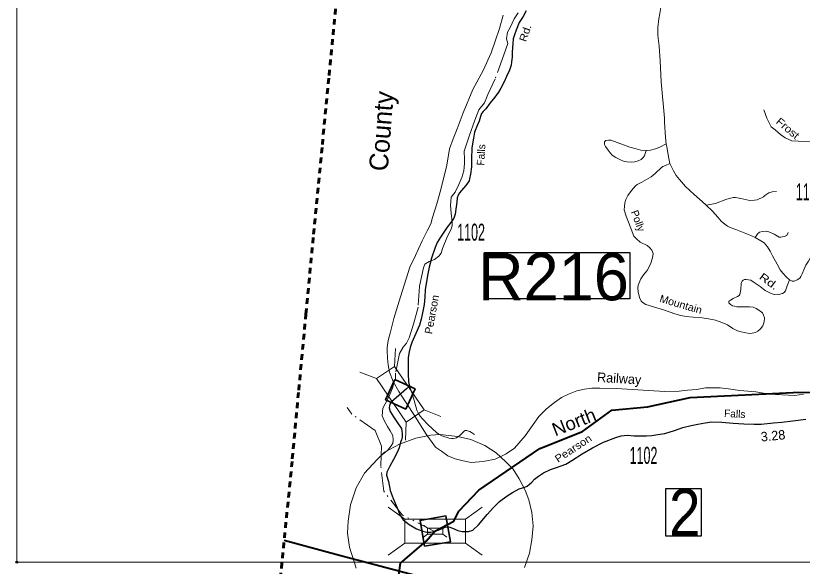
# Model space of a CAD drawing. Extents: x 301791 to 341107, y 163130 to 188691.
# Drawn here: x 303798 to 305880, y 167600 to 169059 of the extents above; entities that cross this region are included whole.
import ezdxf
from ezdxf.enums import TextEntityAlignment as Align

# ---------------------------------------------------------------- set-up
doc = ezdxf.new("R2010")
doc.units = 0
doc.header["$LTSCALE"] = 10
doc.header["$PDMODE"] = 32
doc.header["$PDSIZE"] = 5
for name, pattern in [('DASH_DOUBLE_DOT', [9.2, 5, -1.2, 0.3, -1.2, 0.3, -1.2]), ('LONG_DASHED', [7.5, 6, -1.5]), ('SHORT_DASHED', [2.7, 1.5, -1.2])]:
    doc.linetypes.add(name, pattern=pattern)
for name, color, linetype in [('1', 7, 'Continuous'), ('14', 7, 'Continuous'), ('19', 7, 'Continuous')]:
    doc.layers.add(name, color=color, linetype=linetype)
for name, color, linetype, lineweight in [('10', 7, 'Continuous', 40), ('11', 7, 'Continuous', 40), ('17', 7, 'Continuous', 13), ('21', 7, 'Continuous', 40), ('3', 7, 'Continuous', 25), ('31', 7, 'Continuous', 25), ('32', 7, 'Continuous', 25), ('35', 7, 'Continuous', 13), ('44', 7, 'Continuous', 13), ('50', 7, 'Continuous', 13), ('52', 7, 'SHORT_DASHED', 60), ('56', 7, 'Continuous', 40), ('59', 7, 'DASH_DOUBLE_DOT', 13), ('63', 7, 'Continuous', 13), ('8', 7, 'Continuous', 25)]:
    doc.layers.add(name, color=color, linetype=linetype, lineweight=lineweight)

msp = doc.modelspace()

# ---------------------------------------------------------------- linework, layer by layer
at = {"layer": '1'}
msp.add_point((303800.06, 167610.68), dxfattribs=at)
at = {"layer": '3', "lineweight": 13}
msp.add_lwpolyline([(305144.39, 167597.06), (305158.16, 167634.46), (305164.07, 167669.9), (305168.01, 167707.3), (305164.07, 167742.73), (305156.2, 167776.2), (305146.35, 167801.79), (305130.61, 167831.31), (305114.86, 167856.9), (305095.17, 167876.59), (305069.58, 167900.21), (305040.05, 167919.9), (305002.65, 167935.64), (304967.22, 167943.52), (304921.94, 167949.42), (304896.35, 167947.46), (304856.98, 167939.58), (304813.68, 167923.83), (304774.31, 167902.18), (304754.62, 167882.49), (304721.16, 167847.06), (304699.5, 167807.69), (304683.76, 167762.42), (304677.85, 167719.11), (304675.88, 167687.61), (304681.79, 167650.21), (304699.5, 167595.09)], dxfattribs=at)
at = {"layer": '31'}
for points in [[(305039.17, 168431.52), (305423.72, 168431.52), (305423.72, 168308.9), (305039.17, 168308.9)], [(305519.26, 167805.73), (305612.78, 167805.73), (305612.78, 167679.99), (305519.26, 167679.99)]]:
    msp.add_lwpolyline(points, close=True, dxfattribs=at)
at = {"layer": '31', "lineweight": 35}
for points in [[(304801.68, 168094.84), (304855.29, 168070.06), (304830.5, 168016.41), (304776.88, 168041.18)], [(304879.92, 167652.95), (304868.19, 167721.43), (304936.73, 167733.17), (304948.46, 167664.69)]]:
    msp.add_lwpolyline(points, close=True, dxfattribs=at)
at = {"layer": '32'}
for points in [[(305148.94, 169071.77), (305141.14, 169056.8), (305130.27, 169040.68), (305122.84, 169020.16), (305118.76, 169008.1), (305114.76, 168997.27), (305113.78, 168985.09)], [(305113.78, 168985.09), (305112.41, 168962.56), (305111.95, 168948.54), (305110.3, 168936.38), (305109.38, 168927.31), (305105.29, 168914.65), (305097.39, 168897.79), (305091.42, 168883.34), (305081.77, 168867.19), (305075.87, 168855.79), (305066.35, 168843.3), (305054.21, 168827.87), (305042.74, 168812.37), (305039.07, 168808.35), (305035.75, 168804.7), (305030.7, 168799.38), (305028, 168792.11), (305024.51, 168779.44), (305020.52, 168769.21), (305012.59, 168750.59), (305009.63, 168734.19), (305007.33, 168719.66), (305005.68, 168707.5), (305004.14, 168679.48), (305004.64, 168658.73), (305002.17, 168639.27), (304999.29, 168626.58), (304997.9, 168621.12), (304989.55, 168609.22), (304983.24, 168601.48), (304973.06, 168589.61), (304969.21, 168583.04), (304966.51, 168576.45), (304965.55, 168564.88), (304963.09, 168546.03), (304960.83, 168533.33), (304957.44, 168522.42), (304949.71, 168511.11), (304940.13, 168498.62), (304922.15, 168471.79), (304913.15, 168458.01), (304907.88, 168444.76), (304898.34, 168416.41), (304892.69, 168392.8), (304887.66, 168370.4), (304881.54, 168332.78), (304880.89, 168312.73), (304879.03, 168293.26), (304874.63, 168271.45), (304871.61, 168255.05), (304866.83, 168238.74), (304856.93, 168216.5), (304846.39, 168192.44), (304842.29, 168179.78), (304839.44, 168168.31), (304836.51, 168153.13), (304836.94, 168111.04), (304837, 168109.8), (304838.01, 168088.4), (304840.09, 168076.77), (304832.22, 168069.92), (304811.29, 168051.69)], [(304811.29, 168051.69), (304793.54, 168036.24), (304791.11, 168033.44), (304787.86, 168029.71), (304787.4, 168025.44), (304786.74, 168019.48), (304788.73, 168010.21), (304797.99, 167996.31), (304810.56, 167977.11), (304819.17, 167965.19), (304820.49, 167951.28), (304820.49, 167942.01), (304819.17, 167934.73), (304816.19, 167928.71), (304812.67, 167914.2), (304807.35, 167901.56), (304798.2, 167882.97), (304788.44, 167864.99), (304780.02, 167849.43), (304779.13, 167841.52), (304784.76, 167824.15), (304789.39, 167800.98), (304796.67, 167779.13), (304809.9, 167748.67), (304813.87, 167738.07), (304818.51, 167730.79), (304823.38, 167722.94), (304839.42, 167710.78), (304859.19, 167699.16), (304875.47, 167693.1), (304886.33, 167690.32), (304896.7, 167690.6), (304907.17, 167692.64), (304908.37, 167693.03)], [(304908.37, 167693.03), (304916.49, 167695.19), (304924.65, 167699.27), (304934.61, 167703.8), (304942.95, 167704.24), (304947.14, 167703.55), (304953.8, 167700.85), (304968.25, 167694.89), (304979.72, 167692.1), (304991.3, 167691.68), (304996.79, 167692.12), (305007.91, 167695.98), (305023.01, 167710.13), (305045.87, 167736.8), (305062.96, 167755.79), (305078.75, 167771.14), (305098.76, 167786.29), (305113.09, 167795.57), (305131.08, 167804.72), (305145.33, 167809.74), (305151.47, 167811.99), (305164.68, 167823.13), (305171.61, 167830.85), (305181.65, 167839.07), (305195.36, 167847.75), (305213.34, 167856.29), (305229.37, 167861.83), (305241.7, 167865.72), (305254.06, 167870.78), (305270.29, 167880.03), (305297.72, 167898.01), (305325.06, 167914.17), (305354.26, 167929.07), (305386.95, 167941.39), (305401.13, 167945.8), (305416.46, 167947.14), (305435.34, 167945.85), (305453.62, 167945.29), (305468.27, 167945.97), (305482.31, 167946.73), (305497.65, 167948.67), (305516.01, 167951.72), (305541.91, 167960.04), (305554.15, 167963.99), (305564.12, 167967.21), (305586.26, 167973.17), (305603.47, 167976.84), (305623.1, 167979.86), (305640.91, 167982.92), (305667.71, 167981.4), (305697.54, 167979.21), (305725.5, 167977.67), (305752.92, 167976.76), (305771.21, 167976.75), (305804.27, 167979.93), (305826.31, 167981.62), (305855.72, 167985.53), (305889.41, 167989.92)]]:
    msp.add_lwpolyline(points, dxfattribs=at)
at = {"layer": '35'}
for points in [[(305692.38, 169175.07), (305661.81, 169176.67), (305631.79, 169172.76), (305610.3, 169168.62), (305588.17, 169162.66), (305570.82, 169155.27), (305552.13, 169144.31), (305540.24, 169135.58), (305528.91, 169123.74), (305521.89, 169114.24), (305511.52, 169096.28), (305505.47, 169080.61), (305503.14, 169064.8), (305500.23, 169050.29), (305497.64, 169027.78), (305497.6, 169007.65), (305499.15, 168999.69), (305501.46, 168978.24), (305504.45, 168939.09), (305506.87, 168883.55), (305515.23, 168787.46), (305515.5, 168776.48), (305518.41, 168736.12), (305519.66, 168719.63)], [(305991.6, 168712.42), (305977.64, 168715.32), (305948.55, 168721.15), (305906.61, 168724.99), (305870.05, 168726.21), (305852.38, 168726.81), (305834.99, 168735.34), (305822.48, 168744.25), (305808.21, 168756.37), (305798.14, 168764.62), (305786.7, 168786.92), (305778.85, 168809.16)], [(305519.66, 168719.63), (305502.89, 168710.39), (305491.76, 168705.92), (305478.28, 168702.72), (305466.62, 168701.85)], [(305530.12, 168666.79), (305525.84, 168684.62), (305522.33, 168706.71), (305519.66, 168719.63)], [(305530.12, 168666.79), (305518.37, 168661.72), (305510.93, 168658.88), (305507.84, 168656.57), (305490.81, 168640.69), (305480.15, 168631.88), (305455.89, 168617.43), (305443.52, 168611.76), (305438.5, 168607.66), (305428.32, 168595.79), (305418.73, 168582.69), (305412.9, 168571.89), (305410.15, 168562.86), (305409.23, 168553.12), (305408.92, 168543.98), (305414.44, 168527.28), (305424.5, 168500.13), (305434.05, 168474.81), (305441.09, 168467.23), (305451.22, 168458.37), (305469.22, 168449.83), (305475.75, 168444.15), (305481.59, 168437.2), (305485.57, 168429.13), (305483.98, 168417.03), (305478.52, 168400.13), (305469.48, 168383.97), (305459.91, 168372.09), (305452.86, 168361.31), (305446.19, 168345.11), (305445.3, 168337.2), (305445.59, 168327.43), (305449.37, 168312.05), (305453.33, 168302.76), (305458.66, 168298.33), (305466.43, 168293.17), (305515.34, 168278.71), (305543.07, 168268.63), (305558.78, 168264.47), (305572.76, 168262.18), (305591.62, 168260.34), (305615.3, 168258.27), (305632.31, 168255.31), (305650.47, 168251.65), (305667.36, 168245.57), (305682.43, 168239.6), (305696.74, 168229.98), (305708.7, 168224.07), (305718.4, 168221.31), (305731.09, 168218.43), (305740.81, 168216.89), (305747.53, 168217.31), (305756.17, 168219.45), (305762.94, 168222.85), (305769.89, 168228.75), (305776.28, 168237.03), (305779.67, 168247.94), (305780.61, 168258.29), (305777.83, 168265.66), (305774.97, 168271.88), (305768.43, 168277.01), (305758.24, 168282.83), (305750.44, 168286.1), (305740.7, 168287.09), (305730.34, 168287.42), (305718.75, 168287.16), (305712.66, 168287.41), (305707.17, 168287.58), (305700.5, 168288.99), (305695.71, 168290.37), (305692.68, 168291.71), (305690.28, 168293.59), (305687.96, 168296.14), (305686.15, 168297.39), (305685.58, 168299.23), (305685.66, 168300.45), (305686.31, 168302.27), (305687.55, 168303.46), (305690.09, 168305.24), (305697.55, 168309.24), (305708.7, 168314.99), (305713.08, 168317.28), (305714.97, 168320.23), (305716.33, 168324.47), (305717.86, 168333.59), (305718.96, 168348.81), (305719.69, 168351.78), (305721.65, 168355.4), (305724.14, 168357.79), (305727.3, 168360.1), (305731.56, 168359.96), (305737.64, 168359.16), (305744.32, 168357.69), (305753.23, 168351.9), (305768.74, 168341.04), (305782.44, 168330.82), (305798.01, 168322.94), (305803.46, 168320.94), (305807.71, 168320.19), (305814.43, 168320.6)], [(305625.89, 168556.86), (305615.23, 168566.34), (305593.91, 168585.37), (305571.4, 168606.26), (305555.55, 168624.44), (305546.81, 168635.72), (305539.24, 168647.58), (305530.12, 168666.79)], [(305812.54, 168592.73), (305800.26, 168591.88), (305791.67, 168589.13), (305781.66, 168582.74), (305777.93, 168579.22), (305760.58, 168571.28), (305753.78, 168569.65), (305741.58, 168569.47), (305717.35, 168574.53), (305703.45, 168577.43), (305697.95, 168577.05), (305686.86, 168574.35), (305677.6, 168571.61), (305650.44, 168561.55), (305625.89, 168556.86)], [(305755.39, 168471.37), (305744.58, 168476.65), (305717.47, 168486.71), (305704.22, 168492.04), (305689.15, 168497.41), (305681.97, 168501.27), (305675.43, 168506.41), (305665.95, 168514.04), (305656.53, 168524.72), (305643, 168540.42), (305625.89, 168556.86)], [(305966.95, 168523), (305958.04, 168511.62), (305949.08, 168499.72), (305938.82, 168483.59), (305910.3, 168433.31), (305896.63, 168408.7), (305890.19, 168397.37), (305884.27, 168385.35), (305880.29, 168375.13), (305876.96, 168367.33), (305873.76, 168363.12), (305866.9, 168358.51), (305858.91, 168355.07), (305854.03, 168355.23), (305846.17, 168358.56)], [(305843.04, 168484.36), (305839.77, 168476.5), (305832.33, 168473.72), (305823.75, 168471.58), (305818.89, 168472.35), (305805.68, 168479.51), (305796.69, 168484.08), (305789.48, 168486.72), (305784.62, 168487.49), (305775.47, 168487.19), (305767.45, 168485.64), (305764.97, 168483.87), (305762.43, 168481.54), (305755.39, 168471.37)], [(305846.17, 168358.56), (305838.51, 168365.54), (305828.48, 168376.23), (305821.47, 168385.64), (305814.03, 168400.49), (305801.98, 168422.87), (305795.02, 168434.72), (305788.73, 168446.49), (305779.3, 168456.56), (305770.94, 168462.34), (305755.39, 168471.37)], [(305814.43, 168320.6), (305819.3, 168320.44), (305824.2, 168321.5), (305827.88, 168322.58), (305832.88, 168325.47), (305836.07, 168329.61), (305840.79, 168342.87), (305846.17, 168358.56)], [(304840.09, 168076.77), (304847.89, 168055.15), (304859.3, 168013.27), (304863.88, 168004.58), (304868.56, 167997.71), (304874.99, 167990.21), (304889.75, 167975.09), (304912.2, 167954.21), (304918.2, 167949.7), (304925.99, 167945.82), (304945.32, 167939.64), (304951.34, 167938.84), (304956.2, 167938.08), (304961.16, 167939.13), (304964.84, 167940.22), (304973.57, 167946.63), (304980.53, 167953.13), (304984.33, 167957.27), (304985.58, 167958.46), (304987.43, 167959.58), (304988.65, 167959.56), (304990.49, 167960.13), (304992.3, 167959.42), (304996.55, 167958.05), (305000.18, 167956.76), (305004.35, 167954.79), (305012.09, 167949.02)]]:
    msp.add_lwpolyline(points, dxfattribs=at)
msp.add_lwpolyline([(305466.62, 168701.85), (305464.5, 168693.42), (305462.48, 168687.36), (305458.05, 168682.03), (305453.63, 168677.91), (305446.19, 168674.46), (305436.98, 168671.72), (305427.76, 168670.81), (305416.19, 168671.83), (305408.35, 168672.72), (305396.93, 168677.95), (305386.73, 168683.16), (305376.55, 168689.65), (305371.85, 168695.29), (305366.62, 168702.16), (305359.63, 168712.12), (305356.74, 168717.12), (305356.26, 168720.79), (305356.95, 168724.43), (305358.26, 168726.24), (305360.13, 168727.97), (305366.92, 168728.99), (305373.01, 168728.81), (305389.84, 168722.73), (305423.61, 168710.04), (305440.54, 168705.79), (305452.61, 168702.93)], close=True, dxfattribs=at)
at = {"layer": '44'}
for points in [[(305088.15, 169059.76), (305078.48, 169024.71), (305067.02, 168991.52), (305056.81, 168960.14), (305035.76, 168913.86), (305007.78, 168862.95), (304982.58, 168801.57), (304966.53, 168758.84), (304955.89, 168732.96), (304946.45, 168706.44), (304938.92, 168662.74), (304923.36, 168598.6), (304912.28, 168559.92), (304901.3, 168523.68), (304897.13, 168507.36), (304887.36, 168488.77), (304874.27, 168462.39), (304864.46, 168441.37), (304855.92, 168423.37), (304841.45, 168392.13), (304816.28, 168314.22), (304799.08, 168256.27), (304788.66, 168217.57), (304783.66, 168198.12), (304781.2, 168179.32), (304781.37, 168170.42), (304782.28, 168151.28), (304783.65, 168133.52), (304787.3, 168114.05), (304797.43, 168089.94), (304811.88, 168062.64), (304816.11, 168055.89)], [(305096.37, 167898.05), (305118.25, 167912.55), (305146.18, 167945.77), (305172.4, 167982.13), (305182.64, 167996.99), (305202.86, 168017.07), (305224.11, 168033.47), (305242.87, 168047.48), (305261.46, 168056.01), (305283.15, 168064.41), (305304.04, 168069.24), (305323, 168072.27), (305344.34, 168072.14), (305388.83, 168070.63), (305472.87, 168065.4), (305516.66, 168062.75), (305554.55, 168063.87), (305576.61, 168066.23), (305601.05, 168068.42), (305623.75, 168072.6), (305641.44, 168072.61), (305662.85, 168073.09), (305685.3, 168070.5), (305715.02, 168065.88), (305757.63, 168061.97), (305792.81, 168055.96), (305843.91, 168053.03), (305860.37, 168052.46), (305883.67, 168055.95)], [(304816.11, 168055.89), (304851.48, 168002.05), (304884.26, 167949.66), (304909.3, 167915.96), (304924.77, 167904.57), (304941.62, 167892.72), (304961.19, 167884.98), (304982.59, 167879.06), (305003.52, 167875.09), (305024.95, 167876.25), (305039.49, 167878.6), (305067.24, 167883.76), (305096.37, 167898.05)]]:
    msp.add_lwpolyline(points, dxfattribs=at)
at = {"layer": '50'}
for p, q in [((304800.95, 168129.48), (304802.8, 168177.1)), ((304753.18, 168097.17), (304708.69, 168114.27)), ((304879, 168014.08), (304923.48, 167996.98)), ((304831.22, 167981.76), (304829.38, 167934.15)), ((304828.33, 167725.06), (304784.04, 167756.76)), ((305032.61, 167756.76), (304988.33, 167725.06)), ((304828.33, 167661.06), (304784.04, 167629.36)), ((305032.61, 167629.36), (304988.33, 167661.06))]:
    msp.add_line(p, q, dxfattribs=at)
at = {"layer": '50', "linetype": 'LONG_DASHED'}
for p, q in [((304888.33, 167701.06), (304877.26, 167708.98)), ((304939.4, 167708.98), (304928.33, 167701.06)), ((304888.33, 167685.06), (304877.26, 167677.13)), ((304939.4, 167677.13), (304928.33, 167685.06))]:
    msp.add_line(p, q, dxfattribs=at)
at = {"layer": '50'}
for points in [[(304800.95, 168129.48), (304879, 168014.08), (304831.22, 167981.76), (304753.18, 168097.17)], [(304828.33, 167661.06), (304988.33, 167661.06), (304988.33, 167725.06), (304828.33, 167725.06)]]:
    msp.add_lwpolyline(points, close=True, dxfattribs=at)
at = {"layer": '50', "linetype": 'LONG_DASHED'}
msp.add_lwpolyline([(304888.33, 167685.06), (304928.33, 167685.06), (304928.33, 167701.06), (304888.33, 167701.06)], close=True, dxfattribs=at)
at = {"layer": '52'}
msp.add_lwpolyline([(304493.12, 167513.73), (304529.87, 167884.6), (304546.95, 168066.4), (304565.84, 168268.29), (304586.32, 168479.91), (304609.52, 168717.08), (304627.19, 168900.7), (304648.4, 169115.29), (304649.64, 169134.17), (303917.54, 169162.83), (303892.41, 169163.72), (303894.23, 169213.21), (303962.56, 170955.42), (304825.85, 170905.86), (304918.11, 171825.54), (304935.14, 171995.05), (304940.95, 172052.8), (304944.57, 172088.81), (304986.07, 172508.98), (305017.11, 172836.13), (305115.84, 173821.05)], dxfattribs=at)
at = {"layer": '56'}
msp.add_lwpolyline([(304508.5, 167668.98), (304654.96, 167629.07), (305089.13, 167514.57), (305372.66, 167437.99), (305567.97, 167386.97), (305725.09, 167343.25), (305898.01, 167297.25), (306049.74, 167256.2), (306241.49, 167206.47), (306364.8, 167173.68), (306428.19, 167154.47), (306499.62, 167137.48), (306660.46, 167094.29), (306917.35, 167024.1), (307187.61, 166952.24), (307428.28, 166888.11)], dxfattribs=at)
at = {"layer": '59'}
for points in [[(305128, 169066.38), (305117.12, 169050.42), (305106.91, 169027.75), (305099.66, 169015.48), (305097.38, 168997.14), (305100.5, 168984.95), (305090.34, 168954.95), (305066.97, 168891.88), (305047.75, 168850.19), (305038.72, 168828.14), (305024.22, 168809.11), (305013.44, 168782.16), (304998.47, 168739.3), (304984.69, 168700.11), (304986.06, 168678.73), (304985.56, 168667.14), (304984.47, 168647.56), (304979.09, 168629.83), (304971.28, 168611.45), (304961.66, 168591.22), (304950.78, 168577.7), (304948.5, 168555.7), (304950.47, 168535.55), (304953.09, 168512.38), (304953.16, 168501.98), (304949.56, 168491.56), (304940.53, 168474.41), (304927.94, 168441.94), (304924.38, 168429.7), (304917.69, 168421.7), (304906.19, 168412.47), (304892.78, 168407.5), (304881.25, 168400.69), (304877.03, 168390.89), (304867, 168341.36), (304863.12, 168286.33), (304851.25, 168241.05), (304839.28, 168205.55)], [(304839.28, 168205.55), (304832.66, 168190.83), (304823.59, 168180.39), (304813.94, 168163.84), (304803.31, 168111.22), (304802.84, 168095.36), (304799.84, 168087.39), (304795.06, 168072.08), (304788.47, 168054.92), (304781.84, 168041.44), (304769.81, 168018.77), (304768.12, 167998.59), (304772.94, 167986.58), (304781.75, 167969.98), (304789.16, 167958.42), (304796.56, 167946.27), (304796.72, 167933.86), (304795.88, 167926.2), (304792.06, 167918.98), (304781.84, 167907.08), (304765.38, 167893.08)], [(304765.38, 167893.08), (304766.19, 167917.97), (304749.81, 167959.31), (304687.69, 168002.58), (304675.07, 168021.07)], [(304906.72, 167692.11), (304821.16, 167735.8), (304772.41, 167798.81), (304764.44, 167865), (304765.38, 167893.08)]]:
    msp.add_lwpolyline(points, dxfattribs=at)
at = {"layer": '59', "linetype": 'Continuous', "lineweight": 40}
for points in [[(304907.17, 167692.64), (304957.5, 167719.58), (304971.07, 167746.31), (305023.78, 167801.27), (305185.03, 167912.05), (305298.35, 167956.77), (305376.5, 168013.22), (305470.85, 168022.31), (305583.5, 168047.05), (305855.94, 168060.56), (306064.38, 168061.36), (306193.63, 168051.74), (306237.82, 168080.86), (306273.53, 168084.14)], [(304623.7, 167314.02), (304644.78, 167336.51), (304722.75, 167386.96), (304789.32, 167478.65), (304803.22, 167514.38), (304816.5, 167608.13), (304884.57, 167666.79), (304907.17, 167692.64)]]:
    msp.add_lwpolyline(points, dxfattribs=at)
at = {"layer": '63'}
msp.add_lwpolyline([(303800.06, 172123.35), (309170.4, 172123.35), (309170.4, 167610.68), (303800.06, 167610.68)], close=True, dxfattribs=at)

# ---------------------------------------------------------------- texts
at = {"layer": '10'}
for s, rotation, width, p in [('Frost', 319.659, 1.15, (305835.58, 168752.81)), ('Rd.', 323.281, 1.3, (305786.11, 168346.79)), ('Mountain', 343.528, 1.05, (305556.16, 168284.51))]:
    msp.add_text(s, height=20, rotation=rotation, dxfattribs=dict(at, width=width)).set_placement(p, align=Align.CENTER)
msp.add_text('Polly', height=20, rotation=290.332, dxfattribs=at).set_placement((305436.13, 168511.9), align=Align.CENTER)
at = {"layer": '11'}
for s, rotation, width, p in [('Rd.', 71.279, 1.1, (305156.25, 169009.68)), ('Pearson', 79.59, 1.05, (304909.11, 168265.44)), ('Pearson', 33.244, 1.1, (305279.31, 167903.88))]:
    msp.add_text(s, height=20, rotation=rotation, dxfattribs=dict(at, width=width)).set_placement(p, align=Align.CENTER)
for rotation, p in [(86.853, (305039.74, 168689.51)), (356.847, (305701.19, 167994.04))]:
    msp.add_text('Falls', height=20, rotation=rotation, dxfattribs=at).set_placement(p, align=Align.CENTER)
at = {"layer": '14'}
msp.add_text('Railway', height=25, rotation=356.437, dxfattribs=at).set_placement((305394.86, 168085.29), align=Align.CENTER)
at = {"layer": '17'}
msp.add_text('3.28', height=25, rotation=5.486, dxfattribs=at).set_placement((305804.11, 167933.45), align=Align.CENTER)
at = {"layer": '19'}
msp.add_text('County', height=50, rotation=85.573, dxfattribs=at).set_placement((304790.66, 168750.97), align=Align.CENTER)
at = {"layer": '21', "width": 1.05}
msp.add_text('North', height=35, rotation=21.537, dxfattribs=at).set_placement((305282.13, 167965.84), align=Align.CENTER)
at = {"layer": '31'}
msp.add_text('R216', height=125, dxfattribs=at).set_placement((305021.71, 168304.68))
at = {"layer": '31', "width": 0.9}
msp.add_text('2', height=125, dxfattribs=at).set_placement((305527.41, 167679.86))
at = {"layer": '8', "width": 0.55}
for s, p in [('1103', (305900.19, 168569.63)), ('1102', (305003.35, 168462.74)), ('1102', (305459.96, 167871.34))]:
    msp.add_text(s, height=45, dxfattribs=at).set_placement(p, align=Align.CENTER)

doc.saveas('drawing.dxf')
